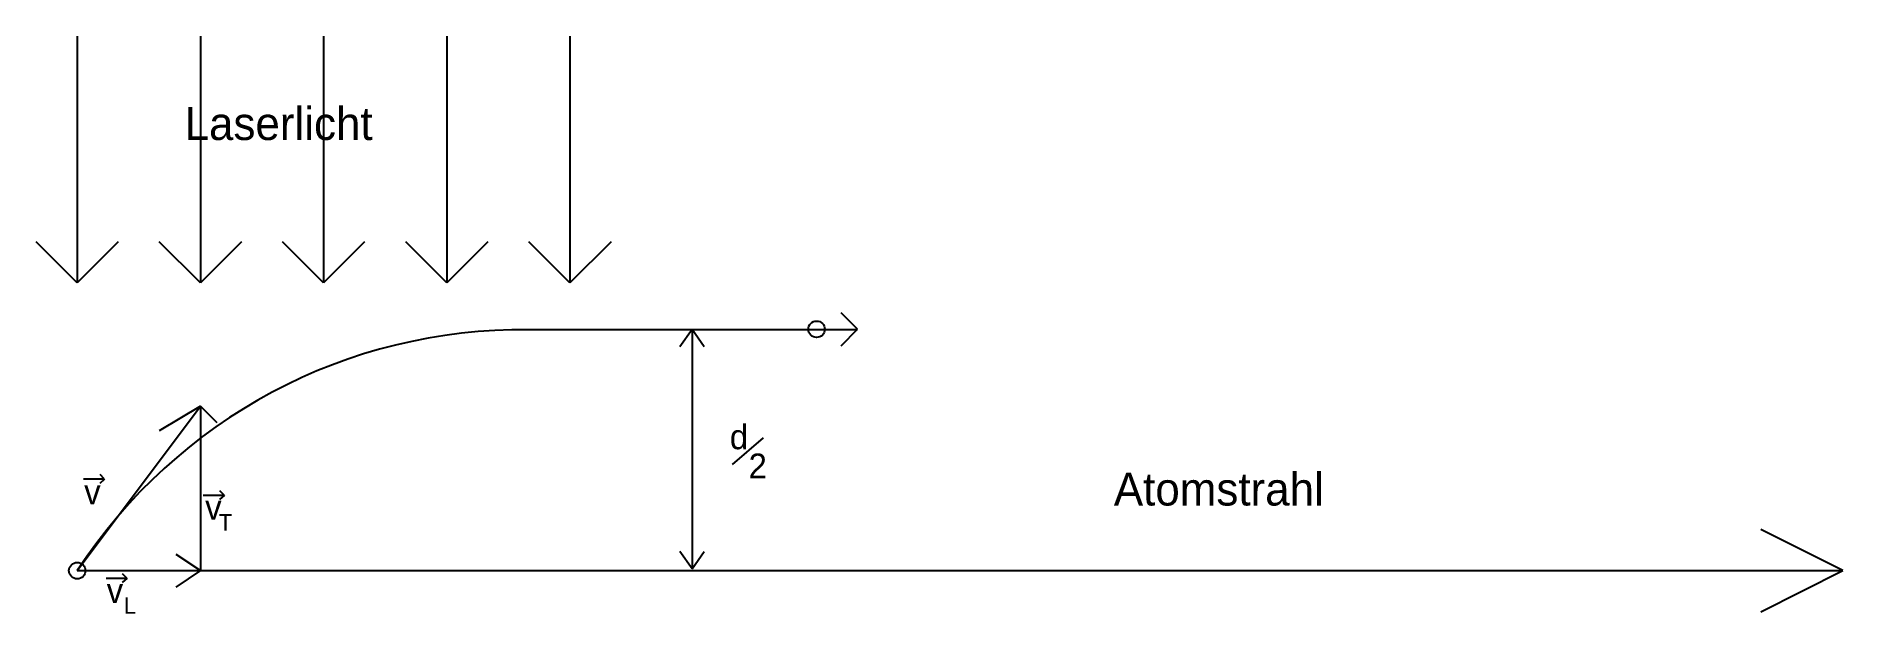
# Model space of a CAD drawing. Extents: x 30 to 250, y 75 to 145.
import ezdxf

# ---------------------------------------------------------------- set-up
doc = ezdxf.new("R2010")
doc.units = 0
doc.header["$LTSCALE"] = 25
doc.linetypes.add('AUSGEZOGEN', pattern=[0])
doc.layers.get('0').update_dxf_attribs({"linetype": 'AUSGEZOGEN'})

msp = doc.modelspace()

# ---------------------------------------------------------------- linework, layer by layer
at = {"color": 0}
for p, q in [((35, 145), (35, 115)), ((50, 145), (50, 115)), ((65, 145), (65, 115)), ((80, 145), (80, 115)), ((95, 145), (95, 115)), ((35, 115), (30, 120)), ((40, 120), (35, 115)), ((50, 115), (45, 120)), ((55, 120), (50, 115)), ((65, 115), (60, 120)), ((70, 120), (65, 115)), ((80, 115), (75, 120)), ((85, 120), (80, 115)), ((95, 115), (90, 120)), ((100, 120), (95, 115)), ((130.03, 109.36), (128.03, 111.36)), ((90, 109.32), (130, 109.32)), ((109.87, 109.32), (108.38, 107.2)), ((109.87, 109.32), (109.87, 80.22)), ((111.33, 107.2), (109.87, 109.32)), ((128.03, 107.36), (130.03, 109.36)), ((35, 80), (50, 100)), ((50, 100), (45, 97)), ((50, 100), (50, 80)), ((50, 100), (52, 98)), ((114.78, 92.89), (118.57, 96.17)), ((35.76, 91.15), (38.3, 91.15)), ((38.3, 91.15), (37.79, 91.68)), ((37.79, 90.63), (38.37, 91.15)), ((50.35, 89.19), (52.89, 89.19)), ((52.89, 89.19), (52.38, 89.72)), ((52.38, 88.67), (52.96, 89.19)), ((250, 80), (240, 85)), ((47, 82), (50, 80)), ((109.87, 80.22), (108.38, 82.31)), ((109.87, 80.22), (111.33, 82.31)), ((35, 80), (250, 80)), ((41.04, 79.09), (40.53, 79.62)), ((50, 80), (47, 78)), ((240, 75), (250, 80)), ((38.51, 79.09), (41.04, 79.09)), ((40.53, 78.57), (41.11, 79.09))]:
    msp.add_line(p, q, dxfattribs=at)
for centre in [(125.03, 109.36), (35, 80)]:
    msp.add_circle(centre, 1, dxfattribs=at)
msp.add_arc((89.17, 44.55), 64.74, 89.261, 146.7984, dxfattribs=at)

# ---------------------------------------------------------------- texts
for s, height, p in [('Laserlicht', 4, (48.08, 132.37)), ('d', 3, (114.47, 94.77)), ('2', 3, (116.75, 91.24)), ('v', 3, (35.85, 88.06)), ('Atomstrahl', 4, (161.23, 87.92)), ('v', 3, (50.58, 86.2)), ('T', 2, (52.24, 84.87)), ('v', 3, (38.59, 76.08)), ('L', 2, (40.68, 74.75))]:
    msp.add_text(s, height=height, dxfattribs=at).set_placement(p)

doc.saveas('drawing.dxf')
